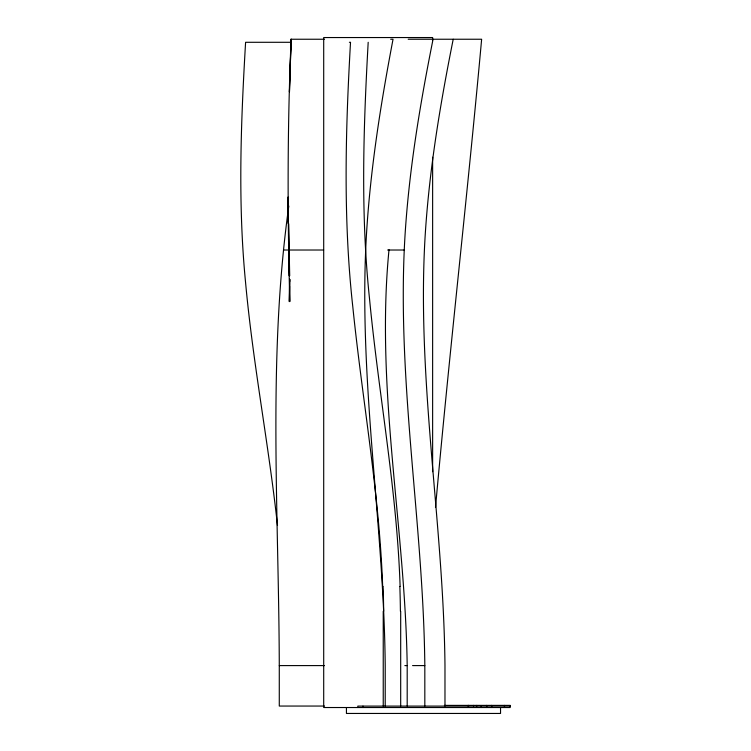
<?xml version="1.0" encoding="UTF-8"?>
<svg xmlns="http://www.w3.org/2000/svg" width="751" height="751" viewBox="0 0 751 751"><rect width="100%" height="100%" fill="white"/><g stroke="black" fill="none" stroke-linecap="round" stroke-linejoin="round"><path stroke-width="1.13" d="M385.216 706.053L385.216 665.593C383.836 522.443 358.274 380.137 366.328 236.818C370.159 170.383 380.616 104.549 393.036 39.24L390.689 39.24M424.822 706.053L424.822 665.593C423.339 522.424 396.434 380.184 404.939 236.818C408.985 170.327 420.016 104.492 433.055 39.24M444.977 706.053L444.977 665.593C443.494 522.424 416.58 380.184 425.094 236.818C429.14 170.327 440.17 104.492 453.21 39.24M407.192 706.053L407.192 665.593C405.155 526.808 375.369 388.755 389.009 249.745M289.661 279.306L289.295 301.583L289.586 286.338M289.67 281.653L289.717 279.306L289.792 301.583C287.445 214.138 287.323 126.647 291.125 39.24L289.454 91.838L291.125 39.24M368.187 42.291C363.428 127.642 360.518 213.462 369.511 298.654C378.692 394.688 396.904 489.859 400.114 586.437M435.505 507.432C449.511 351.233 467.451 195.42 481.635 39.24L408.206 39.24M288.797 206.027C267.544 358.358 278.856 512.445 279.278 665.593L279.278 706.053L324.516 706.053M291.041 39.24L324.394 39.24M291.491 42.291L245.596 42.291C240.883 122.206 237.757 202.554 245.558 282.385C252.984 363.831 268.698 444.226 277.495 525.512M349.393 42.291L350.52 42.291C345.498 130.392 343.057 219.01 352.81 306.887C362.329 400.114 379.311 492.637 382.653 586.437M283.531 250.017L323.615 250.017M387.657 250.017L404.235 250.017M279.278 665.593L324.516 665.593M404.855 665.593L407.192 665.593M412.562 665.593L424.822 665.593M444.423 705.386L510.211 705.386L510.211 707.526L323.7 707.526L323.7 37.55L432.632 37.55L432.632 39.897M510.211 706.1L357.833 706.1L357.833 707.526M288.806 250.017L288.572 223.62L289.708 275.795M504.475 705.386L504.475 707.526M500.542 707.526L500.542 713.45L346.436 713.45L346.436 707.526M491.652 705.386L491.652 707.526M486.667 705.386L486.667 707.526M481.325 706.1L481.325 707.526M476.782 705.386L476.782 706.1M473.496 705.386L473.496 706.1M468.671 705.386L468.671 706.1M468.126 705.386L468.126 706.1M432.632 157.231L432.632 471.684M400.687 611.267L400.687 706.1M383.235 611.267L383.235 706.1M362.968 706.1L362.968 707.526M383.094 586.418A1052.93 968.03 -90 0 1 383.677 611.267M399.851 586.447A1075.601 988.232 90 0 1 400.414 611.276M288.375 223.62L288.037 197.231L288.375 223.62M289.36 275.795L289.135 250.017L289.323 275.795"/></g></svg>
